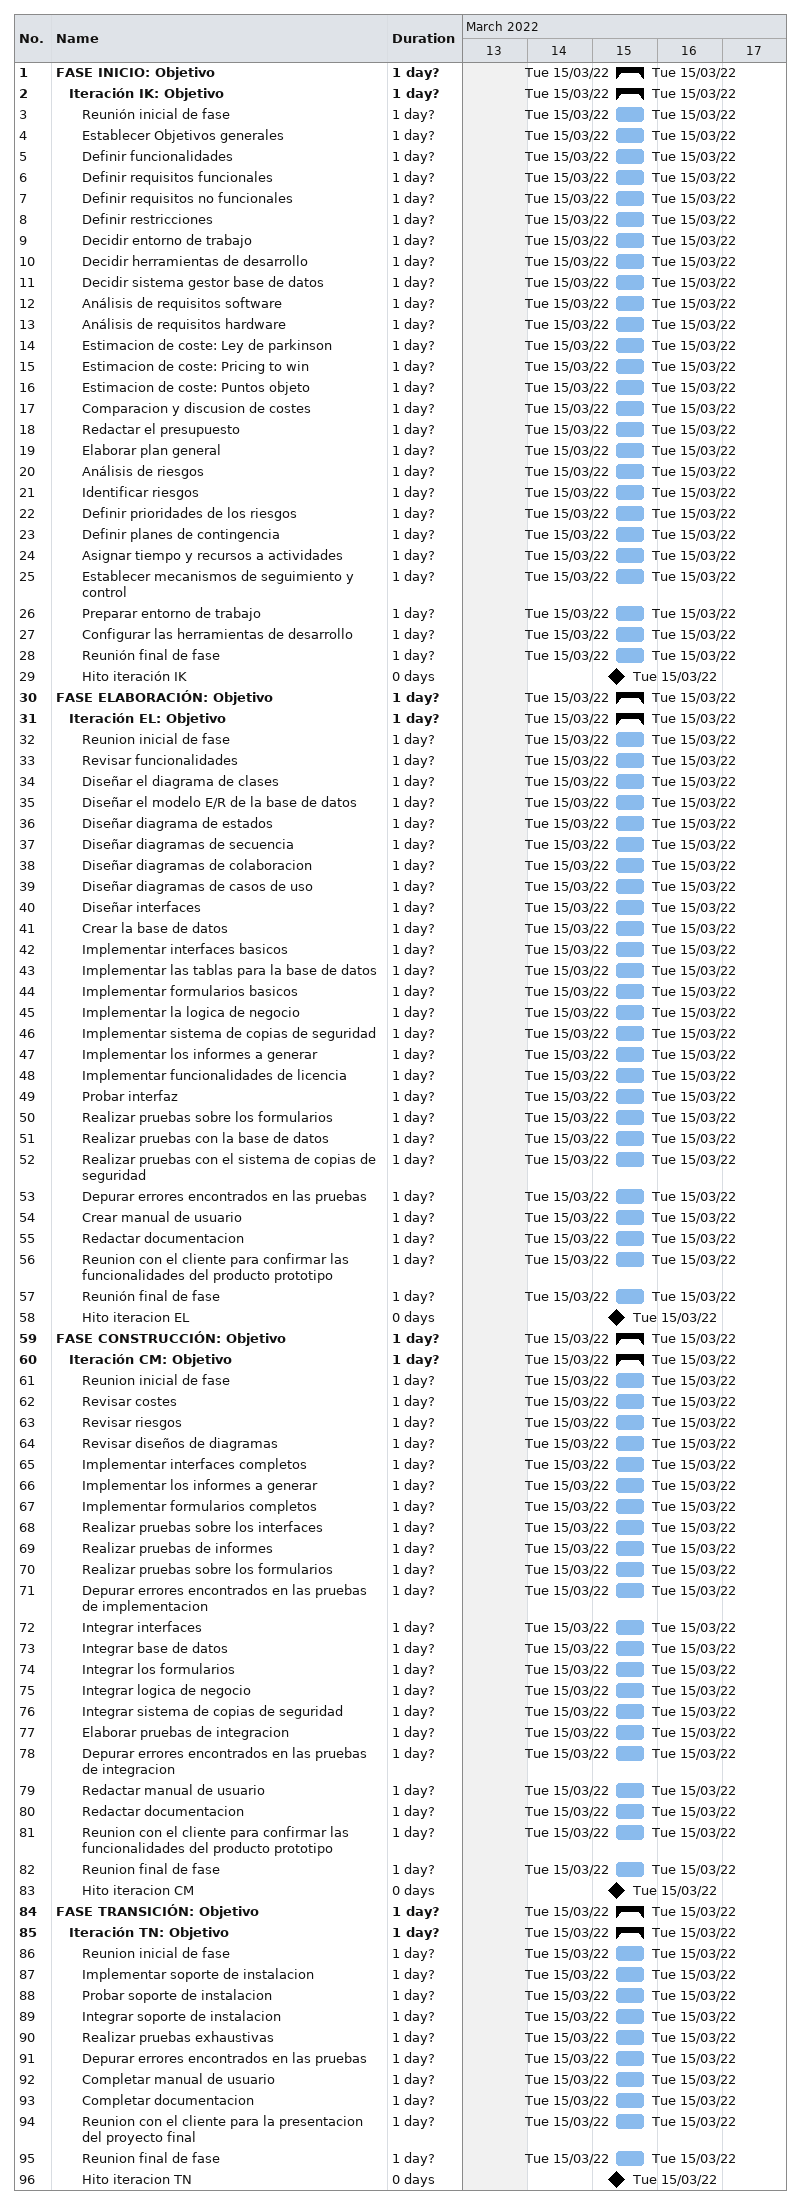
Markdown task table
| ID | Level | Task | Duration | Start | Finish |
|---|---|---|---|---|---|
| 1 | 1 | **FASE INICIO: Objetivo** | 1d? | 2022-03-15 | 2022-03-15 |
| 2 | 2 | **Iteración IK: Objetivo** | 1d? | 2022-03-15 | 2022-03-15 |
| 3 | 3 | Reunión inicial de fase | 1d? | 2022-03-15 | 2022-03-15 |
| 4 | 3 | Establecer Objetivos generales | 1d? | 2022-03-15 | 2022-03-15 |
| 5 | 3 | Definir funcionalidades | 1d? | 2022-03-15 | 2022-03-15 |
| 6 | 3 | Definir requisitos funcionales | 1d? | 2022-03-15 | 2022-03-15 |
| 7 | 3 | Definir requisitos no funcionales | 1d? | 2022-03-15 | 2022-03-15 |
| 8 | 3 | Definir restricciones | 1d? | 2022-03-15 | 2022-03-15 |
| 9 | 3 | Decidir entorno de trabajo | 1d? | 2022-03-15 | 2022-03-15 |
| 10 | 3 | Decidir herramientas de desarrollo | 1d? | 2022-03-15 | 2022-03-15 |
| 11 | 3 | Decidir sistema gestor base de datos | 1d? | 2022-03-15 | 2022-03-15 |
| 12 | 3 | Análisis de requisitos software | 1d? | 2022-03-15 | 2022-03-15 |
| 13 | 3 | Análisis de requisitos hardware | 1d? | 2022-03-15 | 2022-03-15 |
| 14 | 3 | Estimacion de coste: Ley de parkinson | 1d? | 2022-03-15 | 2022-03-15 |
| 15 | 3 | Estimacion de coste: Pricing to win | 1d? | 2022-03-15 | 2022-03-15 |
| 16 | 3 | Estimacion de coste: Puntos objeto | 1d? | 2022-03-15 | 2022-03-15 |
| 17 | 3 | Comparacion y discusion de costes | 1d? | 2022-03-15 | 2022-03-15 |
| 18 | 3 | Redactar el presupuesto | 1d? | 2022-03-15 | 2022-03-15 |
| 19 | 3 | Elaborar plan general | 1d? | 2022-03-15 | 2022-03-15 |
| 20 | 3 | Análisis de riesgos | 1d? | 2022-03-15 | 2022-03-15 |
| 21 | 3 | Identificar riesgos | 1d? | 2022-03-15 | 2022-03-15 |
| 22 | 3 | Definir prioridades de los riesgos | 1d? | 2022-03-15 | 2022-03-15 |
| 23 | 3 | Definir planes de contingencia | 1d? | 2022-03-15 | 2022-03-15 |
| 24 | 3 | Asignar tiempo y recursos a actividades | 1d? | 2022-03-15 | 2022-03-15 |
| 25 | 3 | Establecer mecanismos de seguimiento y control | 1d? | 2022-03-15 | 2022-03-15 |
| 26 | 3 | Preparar entorno de trabajo | 1d? | 2022-03-15 | 2022-03-15 |
| 27 | 3 | Configurar las herramientas de desarrollo | 1d? | 2022-03-15 | 2022-03-15 |
| 28 | 3 | Reunión final de fase | 1d? | 2022-03-15 | 2022-03-15 |
| 29 | 3 | Hito iteración IK | 0d | 2022-03-15 | 2022-03-15 |
| 30 | 1 | **FASE ELABORACIÓN: Objetivo** | 1d? | 2022-03-15 | 2022-03-15 |
| 31 | 2 | **Iteración EL: Objetivo** | 1d? | 2022-03-15 | 2022-03-15 |
| 32 | 3 | Reunion inicial de fase | 1d? | 2022-03-15 | 2022-03-15 |
| 33 | 3 | Revisar funcionalidades | 1d? | 2022-03-15 | 2022-03-15 |
| 34 | 3 | Diseñar el diagrama de clases | 1d? | 2022-03-15 | 2022-03-15 |
| 35 | 3 | Diseñar el modelo E/R de la base de datos | 1d? | 2022-03-15 | 2022-03-15 |
| 36 | 3 | Diseñar diagrama de estados | 1d? | 2022-03-15 | 2022-03-15 |
| 37 | 3 | Diseñar diagramas de secuencia | 1d? | 2022-03-15 | 2022-03-15 |
| 38 | 3 | Diseñar diagramas de colaboracion | 1d? | 2022-03-15 | 2022-03-15 |
| 39 | 3 | Diseñar diagramas de casos de uso | 1d? | 2022-03-15 | 2022-03-15 |
| 40 | 3 | Diseñar interfaces | 1d? | 2022-03-15 | 2022-03-15 |
| 41 | 3 | Crear la base de datos | 1d? | 2022-03-15 | 2022-03-15 |
| 42 | 3 | Implementar interfaces basicos | 1d? | 2022-03-15 | 2022-03-15 |
| 43 | 3 | Implementar las tablas para la base de datos | 1d? | 2022-03-15 | 2022-03-15 |
| 44 | 3 | Implementar formularios basicos | 1d? | 2022-03-15 | 2022-03-15 |
| 45 | 3 | Implementar la logica de negocio | 1d? | 2022-03-15 | 2022-03-15 |
| 46 | 3 | Implementar sistema de copias de seguridad | 1d? | 2022-03-15 | 2022-03-15 |
| 47 | 3 | Implementar los informes a generar | 1d? | 2022-03-15 | 2022-03-15 |
| 48 | 3 | Implementar funcionalidades de licencia | 1d? | 2022-03-15 | 2022-03-15 |
| 49 | 3 | Probar interfaz | 1d? | 2022-03-15 | 2022-03-15 |
| 50 | 3 | Realizar pruebas sobre los formularios | 1d? | 2022-03-15 | 2022-03-15 |
| 51 | 3 | Realizar pruebas con la base de datos | 1d? | 2022-03-15 | 2022-03-15 |
| 52 | 3 | Realizar pruebas con el sistema de copias de seguridad | 1d? | 2022-03-15 | 2022-03-15 |
| 53 | 3 | Depurar errores encontrados en las pruebas | 1d? | 2022-03-15 | 2022-03-15 |
| 54 | 3 | Crear manual de usuario | 1d? | 2022-03-15 | 2022-03-15 |
| 55 | 3 | Redactar documentacion | 1d? | 2022-03-15 | 2022-03-15 |
| 56 | 3 | Reunion con el cliente para confirmar las funcionalidades del producto prototipo | 1d? | 2022-03-15 | 2022-03-15 |
| 57 | 3 | Reunión final de fase | 1d? | 2022-03-15 | 2022-03-15 |
| 58 | 3 | Hito iteracion EL | 0d | 2022-03-15 | 2022-03-15 |
| 59 | 1 | **FASE CONSTRUCCIÓN: Objetivo** | 1d? | 2022-03-15 | 2022-03-15 |
| 60 | 2 | **Iteración CM: Objetivo** | 1d? | 2022-03-15 | 2022-03-15 |
| 61 | 3 | Reunion inicial de fase | 1d? | 2022-03-15 | 2022-03-15 |
| 62 | 3 | Revisar costes | 1d? | 2022-03-15 | 2022-03-15 |
| 63 | 3 | Revisar riesgos | 1d? | 2022-03-15 | 2022-03-15 |
| 64 | 3 | Revisar diseños de diagramas | 1d? | 2022-03-15 | 2022-03-15 |
| 65 | 3 | Implementar interfaces completos | 1d? | 2022-03-15 | 2022-03-15 |
| 66 | 3 | Implementar los informes a generar | 1d? | 2022-03-15 | 2022-03-15 |
| 67 | 3 | Implementar formularios completos | 1d? | 2022-03-15 | 2022-03-15 |
| 68 | 3 | Realizar pruebas sobre los interfaces | 1d? | 2022-03-15 | 2022-03-15 |
| 69 | 3 | Realizar pruebas de informes | 1d? | 2022-03-15 | 2022-03-15 |
| 70 | 3 | Realizar pruebas sobre los formularios | 1d? | 2022-03-15 | 2022-03-15 |
| 71 | 3 | Depurar errores encontrados en las pruebas de implementacion | 1d? | 2022-03-15 | 2022-03-15 |
| 72 | 3 | Integrar interfaces | 1d? | 2022-03-15 | 2022-03-15 |
| 73 | 3 | Integrar base de datos | 1d? | 2022-03-15 | 2022-03-15 |
| 74 | 3 | Integrar los formularios | 1d? | 2022-03-15 | 2022-03-15 |
| 75 | 3 | Integrar logica de negocio | 1d? | 2022-03-15 | 2022-03-15 |
| 76 | 3 | Integrar sistema de copias de seguridad | 1d? | 2022-03-15 | 2022-03-15 |
| 77 | 3 | Elaborar pruebas de integracion | 1d? | 2022-03-15 | 2022-03-15 |
| 78 | 3 | Depurar errores encontrados en las pruebas de integracion | 1d? | 2022-03-15 | 2022-03-15 |
| 79 | 3 | Redactar manual de usuario | 1d? | 2022-03-15 | 2022-03-15 |
| 80 | 3 | Redactar documentacion | 1d? | 2022-03-15 | 2022-03-15 |
| 81 | 3 | Reunion con el cliente para confirmar las funcionalidades del producto prototipo | 1d? | 2022-03-15 | 2022-03-15 |
| 82 | 3 | Reunion final de fase | 1d? | 2022-03-15 | 2022-03-15 |
| 83 | 3 | Hito iteracion CM | 0d | 2022-03-15 | 2022-03-15 |
| 84 | 1 | **FASE TRANSICIÓN: Objetivo** | 1d? | 2022-03-15 | 2022-03-15 |
| 85 | 2 | **Iteración TN: Objetivo** | 1d? | 2022-03-15 | 2022-03-15 |
| 86 | 3 | Reunion inicial de fase | 1d? | 2022-03-15 | 2022-03-15 |
| 87 | 3 | Implementar soporte de instalacion | 1d? | 2022-03-15 | 2022-03-15 |
| 88 | 3 | Probar soporte de instalacion | 1d? | 2022-03-15 | 2022-03-15 |
| 89 | 3 | Integrar soporte de instalacion | 1d? | 2022-03-15 | 2022-03-15 |
| 90 | 3 | Realizar pruebas exhaustivas | 1d? | 2022-03-15 | 2022-03-15 |
| 91 | 3 | Depurar errores encontrados en las pruebas | 1d? | 2022-03-15 | 2022-03-15 |
| 92 | 3 | Completar manual de usuario | 1d? | 2022-03-15 | 2022-03-15 |
| 93 | 3 | Completar documentacion | 1d? | 2022-03-15 | 2022-03-15 |
| 94 | 3 | Reunion con el cliente para la presentacion del proyecto final | 1d? | 2022-03-15 | 2022-03-15 |
| 95 | 3 | Reunion final de fase | 1d? | 2022-03-15 | 2022-03-15 |
| 96 | 3 | Hito iteracion TN | 0d | 2022-03-15 | 2022-03-15 |
